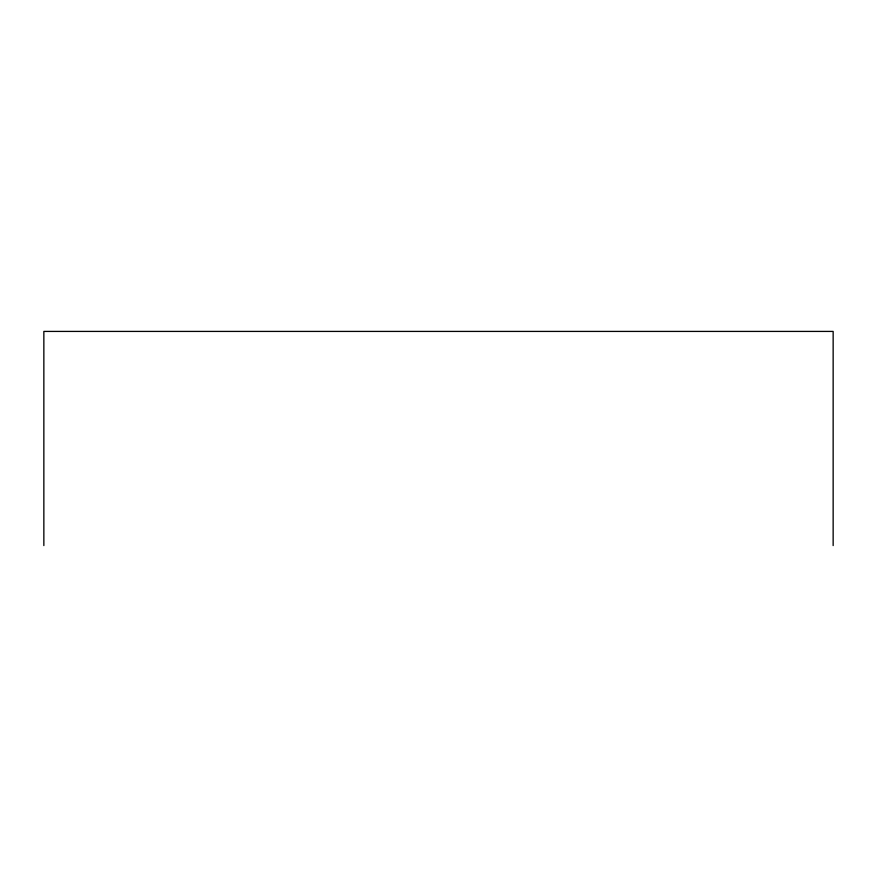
<?xml version="1.0" encoding="UTF-8"?>
<svg xmlns="http://www.w3.org/2000/svg" width="877" height="877" viewBox="0 0 877 877"><rect width="100%" height="100%" fill="white"/><g stroke="black" fill="none" stroke-linecap="round" stroke-linejoin="round"><path stroke-width="1.32" d="M833.15 545.582L833.15 331.418L43.85 331.418L43.85 545.582"/></g></svg>
